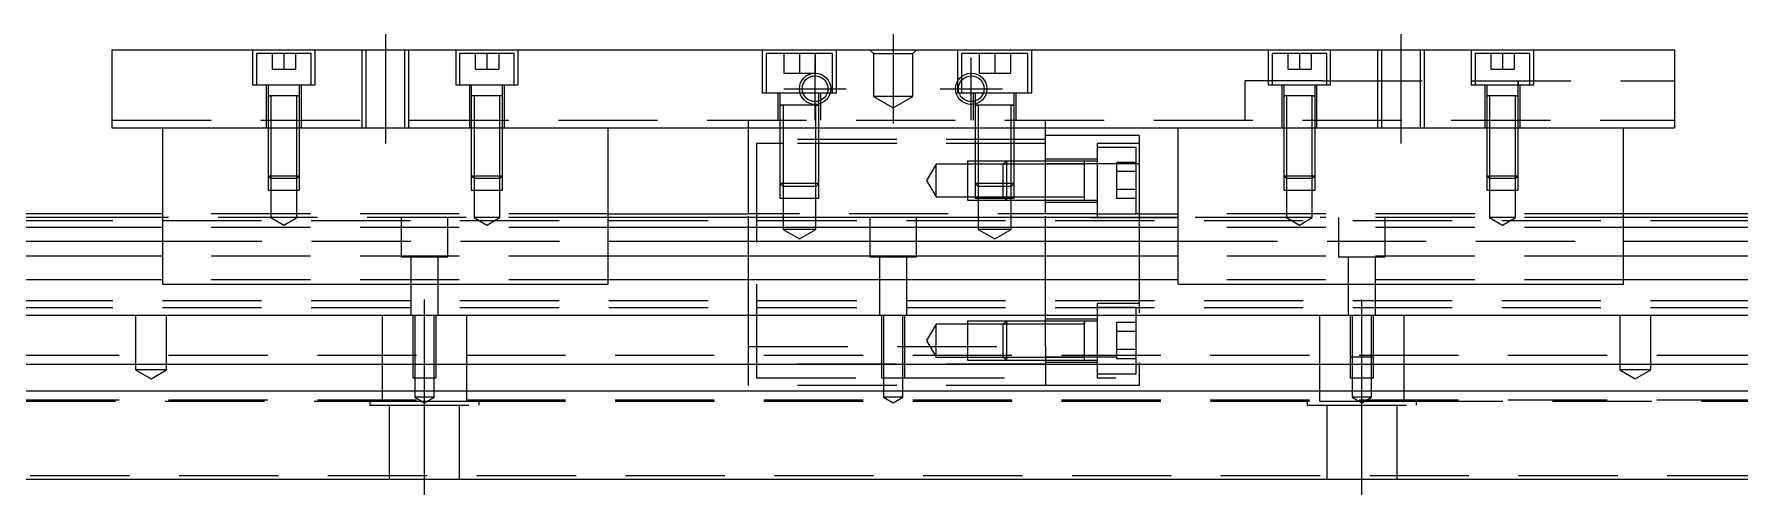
# Model space of a CAD drawing. Extents: x -8 to 830, y -263 to 102.
# Drawn here: x 210 to 428.4, y -233 to -174 of the extents above; entities that cross this region are included whole.
import ezdxf

# ---------------------------------------------------------------- set-up
doc = ezdxf.new("R2010")
doc.units = 0
doc.linetypes.add('CENTER', pattern=[50.8, 31.75, -6.35, 6.35, -6.35])
doc.linetypes.add('DASHED', pattern=[19.05, 12.7, -6.35])
doc.layers.get('0').update_dxf_attribs({"linetype": 'CONTINUOUS'})
doc.layers.add('CENTER', color=1, linetype='CENTER')

msp = doc.modelspace()

# ---------------------------------------------------------------- linework, layer by layer
at = {"color": 7, "linetype": 'CONTINUOUS'}
for p, q in [((220, -176), (220, -186)), ((220, -176), (420, -176)), ((420, -176), (420, -186)), ((220, -186), (420, -186)), ((226.5, -206), (226.5, -186)), ((283.5, -206), (283.5, -186)), ((301.5, -197), (301.5, -186)), ((339.5, -197), (339.5, -186)), ((351.5, -187), (339.5, -187)), ((351.5, -187), (351.5, -197)), ((356.5, -206), (356.5, -186)), ((413.5, -206), (413.5, -186)), ((344.5, -192.75), (344.5, -190.249994)), ((344.5, -195.250006), (344.5, -190.249994)), ((344.5, -195.250006), (344.5, -192.599968)), ((334.1, -194.85), (339.5, -194.85)), ((226.5, -197.5), (0, -197.5)), ((226.5, -197), (60.5, -197)), ((283.5, -197), (301.5, -197)), ((356.5, -197.5), (283.5, -197.5)), ((351.5, -197), (356.5, -197)), ((585, -197), (413.5, -197)), ((640, -197.5), (413.5, -197.5)), ((226.5, -198.752272), (0, -198.752272)), ((0, -200.52668), (226.5, -200.52668)), ((356.5, -198.752272), (283.5, -198.752272)), ((283.5, -200.52668), (356.5, -200.52668)), ((640, -198.752272), (413.5, -198.752272)), ((413.5, -200.52668), (640, -200.52668)), ((226.5, -202.423076), (0, -202.423076)), ((356.5, -202.423076), (283.5, -202.423076)), ((640, -202.423076), (413.5, -202.423076)), ((226.5, -205.477372), (0, -205.477372)), ((226.5, -206), (283.5, -206)), ((356.5, -205.477372), (283.5, -205.477372)), ((356.5, -206), (413.5, -206)), ((640, -205.477372), (413.5, -205.477372)), ((0, -210), (640, -210)), ((344.5, -213.25), (344.5, -210.749994)), ((344.5, -215.750006), (344.5, -210.749994)), ((344.5, -213.25), (344.5, -210.749994)), ((344.5, -215.750006), (344.5, -210.749994)), ((344.5, -215.35), (344.5, -211.15)), ((344.5, -215.750006), (344.5, -215.35)), ((640, -216.3), (0, -216.3)), ((640, -219.7), (0, -219.7)), ((0, -231), (640, -231))]:
    msp.add_line(p, q, dxfattribs=at)
at = {"color": 3, "linetype": 'DASHED'}
for p, q in [((238, -176), (238, -180.5)), ((245.5, -176.5), (238.5, -176.5)), ((238.5, -176.5), (238.5, -180.5)), ((240.5, -176.5), (240.5, -178.5)), ((242, -176.5), (242, -178.5)), ((243.5, -176.5), (243.5, -178.5)), ((245.5, -180.5), (245.5, -176.5)), ((246, -180.5), (246, -176)), ((252.000006, -176), (252.000006, -186)), ((252.5, -176), (252.5, -186)), ((257.5, -186), (257.5, -176)), ((257.999994, -186), (257.999994, -176)), ((264, -176), (264, -180.5)), ((271.5, -176.5), (264.5, -176.5)), ((264.5, -176.5), (264.5, -180.5)), ((266.5, -176.5), (266.5, -178.5)), ((268, -176.5), (268, -178.5)), ((269.5, -176.5), (269.5, -178.5)), ((271.5, -180.5), (271.5, -176.5)), ((272, -180.5), (272, -176)), ((303.25, -176), (303.25, -181.5)), ((312.25, -176.5), (303.75, -176.5)), ((303.75, -176.5), (303.75, -181.5)), ((306, -176.5), (306, -179)), ((308, -176.5), (308, -179)), ((310, -176.5), (310, -179)), ((312.25, -181.5), (312.25, -176.5)), ((312.75, -181.5), (312.75, -176)), ((317.5, -176.5), (317, -176)), ((317.5, -176.5), (317.5, -182)), ((317.5, -176.5), (322.5, -176.5)), ((322.5, -176.5), (323, -176)), ((322.5, -182), (322.5, -176.5)), ((328.25, -176), (328.25, -181.5)), ((337.25, -176.5), (328.75, -176.5)), ((328.75, -176.5), (328.75, -179.43875)), ((331, -176.5), (331, -179)), ((333, -176.5), (333, -179)), ((335, -176.5), (335, -179)), ((337.25, -181.5), (337.25, -176.5)), ((337.75, -181.5), (337.75, -176)), ((368, -176), (368, -180.5)), ((375.5, -176.5), (368.5, -176.5)), ((368.5, -176.5), (368.5, -180.5)), ((370.5, -176.5), (370.5, -178.5)), ((372, -176.5), (372, -178.5)), ((373.5, -176.5), (373.5, -178.5)), ((375.5, -180.5), (375.5, -176.5)), ((376, -180.5), (376, -176)), ((382.000006, -176), (382.000006, -186)), ((382.5, -176), (382.5, -186)), ((387.5, -186), (387.5, -176)), ((387.999994, -186), (387.999994, -176)), ((394, -176), (394, -180.5)), ((401.5, -176.5), (394.5, -176.5)), ((394.5, -176.5), (394.5, -180.5)), ((396.5, -176.5), (396.5, -178.5)), ((398, -176.5), (398, -178.5)), ((399.5, -176.5), (399.5, -178.5)), ((401.5, -180.5), (401.5, -176.5)), ((402, -180.5), (402, -176)), ((240.5, -178.5), (242, -178.5)), ((242, -178.5), (243.5, -178.5)), ((266.5, -178.5), (268, -178.5)), ((268, -178.5), (269.5, -178.5)), ((306, -179), (308, -179)), ((308, -179), (310, -179)), ((331, -179), (333, -179)), ((333, -179), (335, -179)), ((370.5, -178.5), (372, -178.5)), ((372, -178.5), (373.5, -178.5)), ((396.5, -178.5), (398, -178.5)), ((398, -178.5), (399.5, -178.5)), ((238, -180.5), (246, -180.5)), ((239.75, -180.5), (239.75, -186)), ((240, -180.5), (240, -181.9)), ((244, -181.9), (244, -180.5)), ((244.25, -186), (244.25, -180.5)), ((264, -180.5), (272, -180.5)), ((265.75, -180.5), (265.75, -186)), ((266, -180.5), (266, -181.9)), ((270, -181.9), (270, -180.5)), ((270.25, -186), (270.25, -180.5)), ((328.75, -179.43875), (328.75, -179.922968)), ((328.75, -179.922968), (328.75, -181.5)), ((365, -180), (365, -185)), ((375, -180), (365, -180)), ((368, -180.5), (376, -180.5)), ((369.75, -180.5), (369.75, -186)), ((370, -180.5), (370, -181.9)), ((374, -181.9), (374, -180.5)), ((374.25, -186), (374.25, -180.5)), ((375, -180), (420, -180)), ((394, -180.5), (402, -180.5)), ((395.75, -180.5), (395.75, -186)), ((396, -180.5), (396, -181.9)), ((400, -180.5), (400, -180)), ((400, -180), (400, -180.5)), ((400, -181.9), (400, -180.5)), ((400.25, -186), (400.25, -180.5)), ((244.000006, -181.9), (239.999994, -181.9)), ((244.000006, -181.9), (239.999994, -181.9)), ((244.000006, -181.9), (239.999994, -181.9)), ((240, -181.895), (240, -181.9)), ((240, -181.9), (240.216462, -181.9)), ((240.216708, -181.9), (240, -181.9)), ((240, -181.9), (240, -181.905)), ((240, -181.9), (240, -186)), ((243.783332, -181.9), (240.216708, -181.9)), ((240.35, -181.9), (240.35, -186)), ((243.65, -186), (243.65, -181.9)), ((244, -181.9), (243.783332, -181.9)), ((243.783538, -181.9), (244, -181.9)), ((244, -181.9), (244, -181.895)), ((244, -181.905), (244, -181.9)), ((244, -186), (244, -181.9)), ((270.000006, -181.9), (265.999994, -181.9)), ((266, -181.895), (266, -181.9)), ((266.216708, -181.9), (266, -181.9)), ((266, -181.9), (266, -181.905)), ((266, -181.9), (266, -186)), ((269.783332, -181.9), (266.216708, -181.9)), ((266.35, -181.9), (266.35, -186)), ((269.65, -186), (269.65, -181.9)), ((270, -181.9), (269.783332, -181.9)), ((270, -181.9), (270, -181.895)), ((270, -181.905), (270, -181.9)), ((270, -186), (270, -181.9)), ((303.25, -181.5), (312.75, -181.5)), ((305.25, -181.5), (305.25, -185)), ((310.500006, -183.1), (305.499994, -183.1)), ((310.500006, -183.1), (305.499994, -183.1)), ((305.5, -181.5), (305.5, -183.1)), ((305.5, -183.095), (305.5, -183.1)), ((305.5, -183.1), (305.757448, -183.1)), ((305.757468, -183.1), (305.5, -183.1)), ((305.5, -183.1), (305.5, -183.105)), ((305.5, -183.1), (305.5, -185)), ((310.013852, -183.1), (305.757468, -183.1)), ((305.9, -183.1), (305.9, -185)), ((310.242552, -183.1), (310.013852, -183.1)), ((310.1, -185), (310.1, -183.1)), ((310.5, -183.1), (310.242552, -183.1)), ((310.242602, -183.1), (310.5, -183.1)), ((310.5, -182.572418), (310.5, -181.5)), ((310.5, -182.936492), (310.5, -182.572418)), ((310.5, -183.1), (310.5, -182.936492)), ((310.5, -183.1), (310.5, -183.095)), ((310.5, -183.105), (310.5, -183.1)), ((310.5, -185), (310.5, -183.1)), ((310.75, -185), (310.75, -181.5)), ((322.5, -182), (317.5, -182)), ((317.5, -182), (320, -183.443376)), ((320, -183.443376), (322.5, -182)), ((328.25, -181.5), (337.75, -181.5)), ((330.25, -181.5), (330.25, -185)), ((335.500006, -183.1), (330.499994, -183.1)), ((335.500006, -183.1), (330.499994, -183.1)), ((330.5, -181.5), (330.5, -182.572418)), ((330.5, -182.572418), (330.5, -182.936492)), ((330.5, -182.936492), (330.5, -183.1)), ((330.5, -183.095), (330.5, -183.1)), ((330.5, -183.1), (330.757448, -183.1)), ((330.757468, -183.1), (330.5, -183.1)), ((330.5, -183.1), (330.5, -183.105)), ((330.5, -183.1), (330.5, -185)), ((335.242552, -183.1), (330.757468, -183.1)), ((330.9, -183.1), (330.9, -185)), ((335.1, -185), (335.1, -183.1)), ((335.5, -183.1), (335.242552, -183.1)), ((335.242602, -183.1), (335.5, -183.1)), ((335.5, -183.1), (335.5, -181.5)), ((335.5, -183.1), (335.5, -183.095)), ((335.5, -183.105), (335.5, -183.1)), ((335.5, -185), (335.5, -183.1)), ((335.75, -185), (335.75, -181.5)), ((374.000006, -181.9), (369.999994, -181.9)), ((374.000006, -181.9), (369.999994, -181.9)), ((374.000006, -181.9), (369.999994, -181.9)), ((374.000006, -181.9), (369.999994, -181.9)), ((370, -181.895), (370, -181.9)), ((370, -181.9), (370.216462, -181.9)), ((370.216708, -181.9), (370, -181.9)), ((370, -181.9), (370, -181.905)), ((370, -181.9), (370, -186)), ((373.783332, -181.9), (370.216708, -181.9)), ((370.35, -181.9), (370.35, -186)), ((373.65, -186), (373.65, -181.9)), ((374, -181.9), (373.783332, -181.9)), ((373.783538, -181.9), (374, -181.9)), ((374, -181.9), (374, -181.895)), ((374, -181.905), (374, -181.9)), ((374, -186), (374, -181.9)), ((400.000006, -181.9), (395.999994, -181.9)), ((400.000006, -181.9), (395.999994, -181.9)), ((400.000006, -181.9), (395.999994, -181.9)), ((400.000006, -181.9), (395.999994, -181.9)), ((396, -181.895), (396, -181.9)), ((396, -181.9), (396.216462, -181.9)), ((396.216708, -181.9), (396, -181.9)), ((396, -181.9), (396, -186)), ((396, -181.9), (396, -181.905)), ((399.783332, -181.9), (396.216708, -181.9)), ((396.35, -181.9), (396.35, -186)), ((399.65, -186), (399.65, -181.9)), ((400, -181.9), (399.783332, -181.9)), ((399.783538, -181.9), (400, -181.9)), ((400, -181.9), (400, -181.895)), ((400, -186), (400, -181.9)), ((400, -181.905), (400, -181.9)), ((220, -185), (420, -185)), ((301.5, -186), (301.5, -185)), ((305.5, -185), (305.5, -186)), ((305.500006, -185), (305.500006, -186)), ((305.9, -185), (305.9, -186)), ((310.1, -193.5), (310.1, -185)), ((310.499994, -193.1), (310.499994, -185)), ((310.5, -193.1), (310.5, -185)), ((330.5, -185), (330.5, -193.1)), ((330.500006, -185), (330.500006, -193.1)), ((330.9, -185), (330.9, -193.5)), ((335.1, -193.5), (335.1, -185)), ((335.499994, -193.1), (335.499994, -185)), ((335.5, -193.1), (335.5, -185)), ((339.5, -186), (339.5, -185)), ((240, -186), (240, -192.15)), ((240.000006, -186), (240.000002, -192.15)), ((240.35, -186), (240.35, -192.5)), ((243.65, -192.5), (243.65, -186)), ((243.999998, -192.15), (243.999994, -186)), ((244, -192.15), (244, -186)), ((266, -186), (266, -192.15)), ((266.000006, -186), (266.000002, -192.15)), ((266.35, -186), (266.35, -192.5)), ((269.65, -192.5), (269.65, -186)), ((269.999998, -192.15), (269.999994, -186)), ((270, -192.15), (270, -186)), ((339.5, -187.5), (301.5, -187.5)), ((305.5, -186), (305.5, -193.1)), ((305.500006, -186), (305.500006, -193.100006)), ((305.9, -186), (305.9, -193.5)), ((370, -186), (370, -192.15)), ((370.000006, -186), (370.000002, -192.15)), ((370.35, -186), (370.35, -192.5)), ((373.65, -192.5), (373.65, -186)), ((373.999998, -192.15), (373.999994, -186)), ((374, -192.15), (374, -186)), ((396, -186), (396, -192.15)), ((396.000006, -186), (396.000002, -192.15)), ((396.35, -186), (396.35, -192.5)), ((399.65, -192.5), (399.65, -186)), ((399.999998, -192.15), (399.999994, -186)), ((400, -192.15), (400, -186)), ((302.5, -188), (302.5, -206)), ((305.5, -188), (302.5, -188)), ((305.9, -188), (305.5, -188)), ((339.5, -188), (305.9, -188)), ((346.1, -188), (346.1, -197.5)), ((351.5, -188), (346.1, -188)), ((348.65, -188.5), (346.1, -188.5)), ((349, -188.5), (348.65, -188.5)), ((351.1, -188.5), (349, -188.5)), ((351.1, -197), (351.1, -188.5)), ((240, -192.15), (244, -192.15)), ((240, -192.15), (240.35, -192.5)), ((240.000002, -192.15), (240.000006, -194)), ((243.65, -192.5), (244, -192.15)), ((243.999994, -194), (243.999998, -192.15)), ((266, -192.15), (270, -192.15)), ((266, -192.15), (266.35, -192.5)), ((266.000002, -192.15), (266.000006, -194)), ((269.65, -192.5), (270, -192.15)), ((269.999994, -194), (269.999998, -192.15)), ((325.5, -190.65), (324.287564, -192.75)), ((325.5, -194.85), (325.5, -190.65)), ((329.5, -190.65), (325.5, -190.65)), ((334.5, -190.250002), (329.5, -190.250006)), ((329.5, -190.250006), (329.5, -195.249994)), ((334.1, -190.65), (329.5, -190.65)), ((334.5, -190.25), (334.1, -190.65)), ((334.1, -194.85), (334.1, -190.65)), ((339.5, -190.65), (334.1, -190.65)), ((334.5, -190.25), (334.5, -195.25)), ((339.5, -190.25), (334.5, -190.25)), ((339.5, -190.250006), (334.5, -190.250002)), ((346.1, -190), (339.5, -190)), ((344.5, -190.25), (339.5, -190.25)), ((345, -190.630684), (339.5, -190.630684)), ((344.5, -190.65), (339.5, -190.65)), ((344.5, -190.25), (344.495, -190.25)), ((344.5, -192.599968), (344.5, -190.249994)), ((344.5, -190.507468), (344.5, -190.25)), ((344.505, -190.25), (344.5, -190.25)), ((345, -190.25), (344.5, -190.25)), ((344.5, -192.599954), (344.5, -190.507468)), ((345.35, -190.25), (345, -190.25)), ((345.35, -190.630684), (345, -190.630684)), ((346.1, -190.25), (345.35, -190.25)), ((348.65, -190.630684), (345.35, -190.630684)), ((348.6, -190.440598), (348.6, -191.5953)), ((351.1, -190.440598), (348.6, -190.440598)), ((348.6, -191.5953), (348.6, -193.9047)), ((351.1, -191.5953), (348.6, -191.5953)), ((349, -190.630684), (348.65, -190.630684)), ((351.5, -190.630684), (349, -190.630684)), ((370, -192.15), (374, -192.15)), ((370, -192.15), (370.35, -192.5)), ((370.000002, -192.15), (370.000006, -194)), ((373.65, -192.5), (374, -192.15)), ((373.999994, -194), (373.999998, -192.15)), ((396, -192.15), (400, -192.15)), ((396, -192.15), (396.35, -192.5)), ((396.000002, -192.15), (396.000006, -194)), ((399.65, -192.5), (400, -192.15)), ((399.999994, -194), (399.999998, -192.15)), ((240.000006, -194), (243.999994, -194)), ((243.65, -192.5), (240.35, -192.5)), ((240.35, -192.5), (240.35, -194)), ((240.35, -194), (240.35, -197.5)), ((243.65, -194), (243.65, -192.5)), ((243.65, -197.5), (243.65, -194)), ((266.000006, -194), (269.999994, -194)), ((269.65, -192.5), (266.35, -192.5)), ((266.35, -192.5), (266.35, -194)), ((266.35, -194), (266.35, -197.5)), ((269.65, -194), (269.65, -192.5)), ((269.65, -197.5), (269.65, -194)), ((305.5, -193.1), (310.5, -193.1)), ((305.5, -193.1), (305.9, -193.5)), ((305.500006, -193.100006), (305.500006, -195)), ((310.1, -193.5), (305.9, -193.5)), ((305.9, -193.5), (305.9, -195)), ((310.1, -193.5), (310.5, -193.1)), ((310.1, -195), (310.1, -193.5)), ((310.499994, -195), (310.499994, -193.1)), ((324.287564, -192.75), (325.5, -194.85)), ((330.5, -193.1), (335.5, -193.1)), ((330.5, -193.1), (330.9, -193.5)), ((330.500006, -193.1), (330.500006, -195)), ((335.1, -193.5), (330.9, -193.5)), ((330.9, -193.5), (330.9, -195)), ((335.1, -193.5), (335.5, -193.1)), ((335.1, -195), (335.1, -193.5)), ((335.499994, -195), (335.499994, -193.1)), ((344.5, -192.95002), (344.5, -192.599954)), ((344.5, -194.992552), (344.5, -192.95002)), ((351.1, -193.9047), (348.6, -193.9047)), ((348.6, -193.9047), (348.6, -195.059402)), ((370.000006, -194), (373.999994, -194)), ((373.65, -192.5), (370.35, -192.5)), ((370.35, -192.5), (370.35, -194)), ((370.35, -194), (370.35, -197.5)), ((373.65, -194), (373.65, -192.5)), ((373.65, -197.5), (373.65, -194)), ((396.000006, -194), (399.999994, -194)), ((399.65, -192.5), (396.35, -192.5)), ((396.35, -192.5), (396.35, -194)), ((396.35, -194), (396.35, -197.5)), ((399.65, -194), (399.65, -192.5)), ((399.65, -197.5), (399.65, -194)), ((305.500006, -195), (310.499994, -195)), ((305.9, -195), (305.9, -199)), ((310.1, -199), (310.1, -195)), ((325.5, -194.85), (329.5, -194.85)), ((329.5, -194.85), (334.1, -194.85)), ((329.5, -195.249994), (334.5, -195.249998)), ((330.500006, -195), (335.499994, -195)), ((330.9, -195), (330.9, -199)), ((334.1, -194.85), (334.5, -195.25)), ((334.1, -194.85), (339.5, -194.85)), ((334.5, -195.249998), (339.5, -195.249994)), ((334.5, -195.25), (339.5, -195.249998)), ((335.1, -199), (335.1, -195)), ((339.5, -194.85), (344.5, -194.85)), ((339.5, -195.249998), (344.505, -195.25)), ((339.5, -195.5), (346.1, -195.5)), ((344.495, -195.25), (346.1, -195.25)), ((344.5, -195.25), (344.5, -194.992552)), ((351.1, -195.059402), (348.6, -195.059402)), ((55, -197.875), (585, -197.875)), ((283.5, -197), (226.5, -197)), ((265.35, -197.5), (226.5, -197.5)), ((243.65, -197.5), (240.35, -197.5)), ((240.35, -197.5), (242, -198.452628)), ((242, -198.452628), (243.65, -197.5)), ((257, -197.5), (257, -202.5)), ((263, -202.5), (263, -197.5)), ((269.65, -197.5), (266.35, -197.5)), ((266.35, -197.5), (268, -198.452628)), ((268, -198.452628), (269.65, -197.5)), ((283.5, -197.5), (268.65, -197.5)), ((301.5, -210), (301.5, -197)), ((346.1, -197), (301.5, -197)), ((317, -197.5), (317, -202.5)), ((323, -202.5), (323, -197.5)), ((339.5, -210), (339.5, -197)), ((345.35, -197.5), (356.5, -197.5)), ((346.1, -197), (351.1, -197)), ((371.35, -197.5), (348.65, -197.5)), ((351.5, -197), (351.1, -197)), ((351.5, -197), (351.5, -218)), ((413.5, -197), (356.5, -197)), ((373.65, -197.5), (370.35, -197.5)), ((370.35, -197.5), (372, -198.452628)), ((372, -198.452628), (373.65, -197.5)), ((413.5, -197.5), (374.65, -197.5)), ((377, -197.5), (377, -202.5)), ((383, -202.5), (383, -197.5)), ((399.65, -197.5), (396.35, -197.5)), ((396.35, -197.5), (398, -198.452628)), ((398, -198.452628), (399.65, -197.5)), ((283.5, -198.752272), (226.5, -198.752272)), ((226.5, -200.52668), (283.5, -200.52668)), ((310.1, -199), (305.9, -199)), ((305.9, -199), (308, -200.212436)), ((308, -200.212436), (310.1, -199)), ((335.1, -199), (330.9, -199)), ((330.9, -199), (333, -200.212436)), ((333, -200.212436), (335.1, -199)), ((413.5, -198.752272), (356.5, -198.752272)), ((356.5, -200.52668), (413.5, -200.52668)), ((283.5, -202.423076), (226.5, -202.423076)), ((257, -202.5), (263, -202.5)), ((258.25, -202.5), (258.25, -210)), ((261.75, -210), (261.75, -202.5)), ((317, -202.5), (323, -202.5)), ((318.25, -202.5), (318.25, -210)), ((321.75, -210), (321.75, -202.5)), ((413.5, -202.423076), (356.5, -202.423076)), ((377, -202.5), (383, -202.5)), ((378.25, -202.5), (378.25, -210)), ((381.75, -210), (381.75, -202.5)), ((283.5, -205.477372), (226.5, -205.477372)), ((302.5, -206), (302.5, -210)), ((413.5, -205.477372), (356.5, -205.477372)), ((55, -208.125), (585, -208.125)), ((55, -209), (585, -209)), ((346.1, -208.5), (346.1, -218)), ((351.5, -208.5), (346.1, -208.5)), ((351.1, -209), (346.1, -209)), ((351.1, -210), (351.1, -209)), ((223, -210), (223, -217)), ((227, -217), (227, -210)), ((254.638098, -221), (254.638098, -210)), ((258.500006, -210), (258.500006, -216.3)), ((258.75, -210), (258.75, -218)), ((261.25, -218), (261.25, -210)), ((261.499994, -216.3), (261.499994, -210)), ((265.361902, -210), (265.361902, -221)), ((301.5, -214), (301.5, -210)), ((302.5, -210), (302.5, -216.3)), ((318.500006, -210), (318.500006, -216.3)), ((318.75, -210), (318.75, -218)), ((321.25, -218), (321.25, -210)), ((321.499994, -216.3), (321.499994, -210)), ((325.5, -211.15), (324.287564, -213.25)), ((325.5, -215.35), (325.5, -211.15)), ((329.5, -211.15), (325.5, -211.15)), ((334.5, -210.750002), (329.5, -210.750006)), ((329.5, -210.750006), (329.5, -215.749994)), ((334.1, -211.15), (329.5, -211.15)), ((334.5, -210.75), (334.1, -211.15)), ((334.1, -215.35), (334.1, -211.15)), ((339.5, -211.15), (334.1, -211.15)), ((334.5, -210.75), (334.5, -215.75)), ((339.5, -210.75), (334.5, -210.75)), ((339.5, -210.750006), (334.5, -210.750002)), ((339.5, -214), (339.5, -210)), ((346.1, -210.5), (339.5, -210.5)), ((344.505, -210.75), (339.5, -210.75)), ((344.5, -211.15), (339.5, -211.15)), ((346.1, -210.75), (344.495, -210.75)), ((344.5, -210.75), (344.5, -211.007448)), ((344.5, -211.007468), (344.5, -210.75)), ((344.5, -210.75), (344.5, -211.007448)), ((344.5, -211.007468), (344.5, -210.75)), ((344.5, -213.099954), (344.5, -211.007468)), ((348.6, -210.940598), (348.6, -212.0953)), ((351.1, -210.940598), (348.6, -210.940598)), ((351.1, -216.3), (351.1, -210)), ((374.638098, -221), (374.638098, -210)), ((378.500006, -210), (378.500006, -216.3)), ((378.75, -210), (378.75, -218)), ((381.25, -218), (381.25, -210)), ((381.499994, -216.3), (381.499994, -210)), ((385.361902, -210), (385.361902, -221)), ((413, -210), (413, -217)), ((417, -217), (417, -210)), ((324.287564, -213.25), (325.5, -215.35)), ((344.5, -215.492552), (344.5, -213.099954)), ((351.1, -212.0953), (348.6, -212.0953)), ((348.6, -212.0953), (348.6, -214.4047)), ((640, -215.15), (0, -215.15)), ((301.5, -214), (339.5, -214)), ((301.5, -216.3), (301.5, -214)), ((325.5, -215.35), (329.5, -215.35)), ((329.5, -215.35), (334.1, -215.35)), ((329.5, -215.749994), (334.5, -215.749998)), ((334.1, -215.35), (339.5, -215.35)), ((334.1, -215.35), (334.5, -215.75)), ((334.5, -215.749998), (339.5, -215.749994)), ((334.5, -215.75), (339.5, -215.75)), ((339.5, -214), (339.5, -216.3)), ((339.5, -215.35), (344.5, -215.35)), ((348.500006, -215.369316), (339.5, -215.369316)), ((339.5, -215.75), (344.5, -215.75)), ((339.5, -216), (346.1, -216)), ((344.495, -215.75), (344.5, -215.75)), ((344.5, -215.75), (344.5, -215.492552)), ((344.5, -215.75), (344.505, -215.75)), ((344.5, -215.75), (346.1, -215.75)), ((348.6, -214.4047), (348.6, -215.559402)), ((351.1, -214.4047), (348.6, -214.4047)), ((351.1, -215.559402), (348.6, -215.559402)), ((381.5, -215.369316), (378.500006, -215.369316)), ((227, -217), (223, -217)), ((223, -217), (225, -218.1547)), ((225, -218.1547), (227, -217)), ((258.500006, -216.3), (258.500006, -218)), ((258.500006, -218), (261.499994, -218)), ((258.75, -218), (258.75, -220.5)), ((261.25, -220.5), (261.25, -218)), ((261.499994, -218), (261.499994, -216.3)), ((339.5, -216.275918), (301.5, -216.275918)), ((301.5, -219), (301.5, -216.3)), ((302.5, -216.3), (302.5, -218)), ((302.5, -218), (339.5, -218)), ((318.500006, -216.3), (318.500006, -218)), ((318.500006, -218), (321.499994, -218)), ((318.75, -218), (318.75, -220.5)), ((321.25, -220.5), (321.25, -218)), ((321.499994, -218), (321.499994, -216.3)), ((339.5, -216.3), (339.5, -219)), ((346.1, -217.5), (348.500006, -217.5)), ((346.1, -218), (348.500006, -218)), ((348.500006, -217.5), (351.1, -217.5)), ((351.1, -217.5), (351.1, -216.3)), ((351.5, -218), (351.5, -219)), ((378.500006, -216.3), (378.500006, -218)), ((378.500006, -218), (381.499994, -218)), ((378.75, -218), (378.75, -220.5)), ((381.25, -220.5), (381.25, -218)), ((381.499994, -218), (381.499994, -216.3)), ((417, -217), (413, -217)), ((413, -217), (415, -218.1547)), ((415, -218.1547), (417, -217)), ((261.25, -220.5), (258.75, -220.5)), ((258.75, -220.5), (260, -221.221688)), ((260, -221.221688), (261.25, -220.5)), ((339.5, -219), (301.5, -219)), ((321.25, -220.5), (318.75, -220.5)), ((318.75, -220.5), (320, -221.221688)), ((320, -221.221688), (321.25, -220.5)), ((351.5, -219), (339.5, -219)), ((381.25, -220.5), (378.75, -220.5)), ((378.75, -220.5), (380, -221.221688)), ((380, -221.221688), (381.25, -220.5)), ((640, -220.85), (0, -220.85)), ((55.361902, -221), (254.638098, -221)), ((253, -221), (253, -221.5)), ((253, -221.5), (267, -221.5)), ((254.638098, -221), (265.361902, -221)), ((255.5, -221.5), (255.5, -231)), ((264.5, -231), (264.5, -221.5)), ((265.361902, -221), (374.638098, -221)), ((267, -221.5), (267, -221)), ((373, -221), (373, -221.5)), ((373, -221.5), (387, -221.5)), ((374.638098, -221), (385.361902, -221)), ((375.5, -221.5), (375.5, -231)), ((384.5, -231), (384.5, -221.5)), ((385.361902, -221), (584.638098, -221)), ((387, -221.5), (387, -221)), ((0, -230.5), (640, -230.5))]:
    msp.add_line(p, q, dxfattribs=at)
at = {"color": 3, "linetype": 'CONTINUOUS'}
for centre in [(310, -181), (330, -181)]:
    msp.add_circle(centre, 2, dxfattribs=at)
at = {"color": 7, "linetype": 'CONTINUOUS'}
for centre in [(310, -181), (330, -181)]:
    msp.add_circle(centre, 1.65, dxfattribs=at)
at = {"layer": 'CENTER', "color": 1, "linetype": 'CENTER'}
for p, q in [((255, -174), (255, -188)), ((320, -174), (320, -185.443376)), ((385, -174), (385, -188)), ((310, -185), (310, -177)), ((330, -185), (330, -177)), ((306, -181), (314, -181)), ((326, -181), (334, -181)), ((260, -233), (260, -208)), ((380, -233), (380, -208))]:
    msp.add_line(p, q, dxfattribs=at)

doc.saveas('drawing.dxf')
